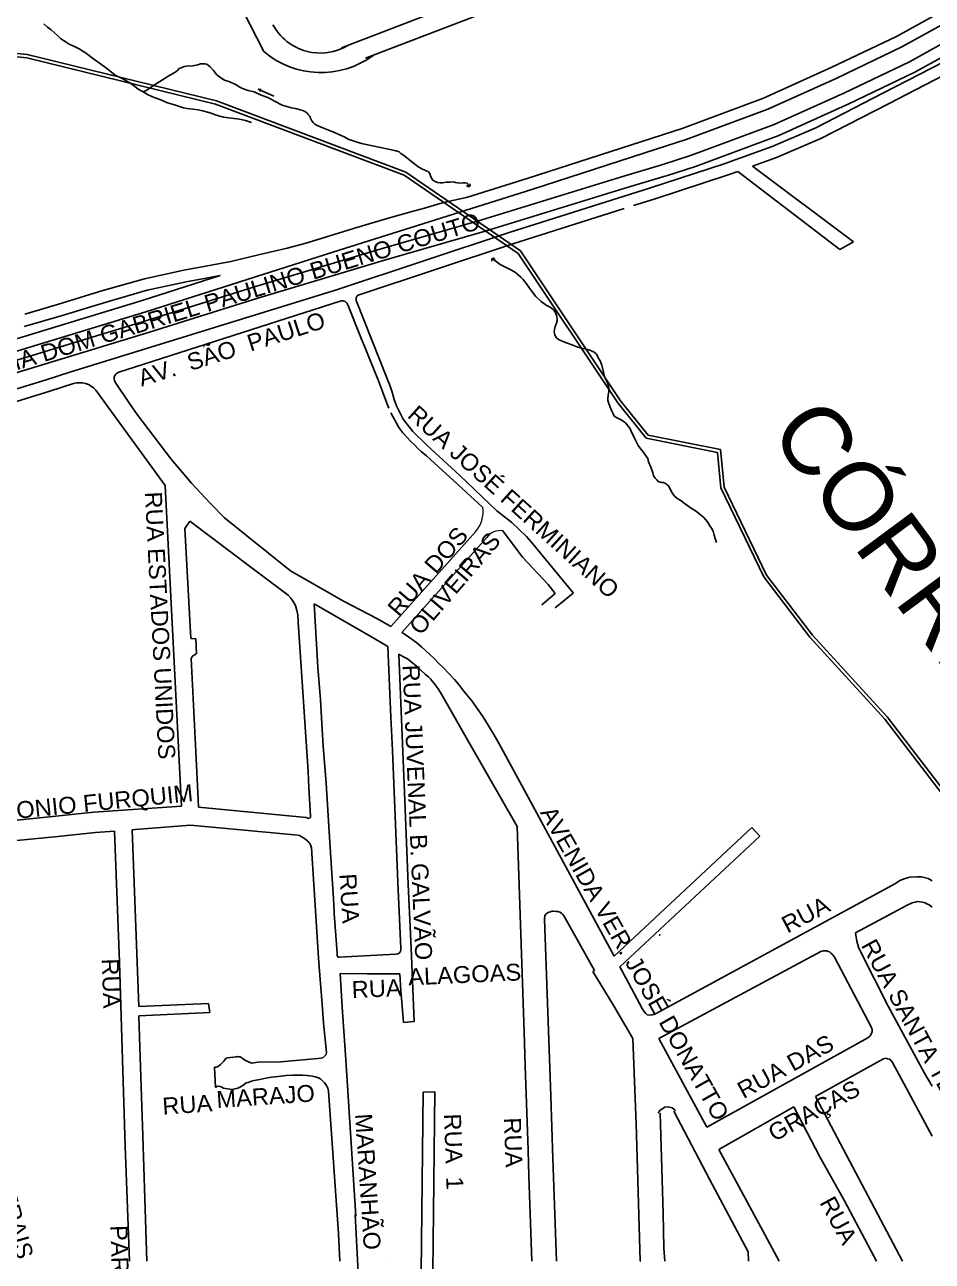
# Model space of a CAD drawing. Header units: millimetres. Extents: x 583 to 26013, y 350 to 21391.
# Drawn here: x 15056 to 15591, y 17884 to 18614 of the extents above; entities that cross this region are included whole.
import ezdxf

# ---------------------------------------------------------------- set-up
doc = ezdxf.new("R2010")
doc.units = ezdxf.units.MM
for name, color, linetype in [('105-QUADRAS_ESTRADAS', 80, 'Continuous'), ('110-CERCA_DE_ARAME', 10, 'Continuous'), ('145-', 130, 'Continuous'), ('don gabriel', 150, 'Continuous'), ('RIOS', 140, 'Continuous')]:
    doc.layers.add(name, color=color, linetype=linetype)
doc.styles.add('EU', font='arial.ttf', dxfattribs={"height": 10})

msp = doc.modelspace()

# ---------------------------------------------------------------- linework, layer by layer
at = {"color": 0, "linetype": 'Continuous'}
for p, q in [((15544.60022, 18485.96388), (15536.57023, 18481.39567)), ((15115.41551, 18410.40241), (15241.82039, 18450.98348)), ((15241.82039, 18450.98348), (15242.28874, 18451.10501)), ((15242.28874, 18451.10501), (15243.30725, 18451.14432)), ((15243.30725, 18451.14432), (15244.81368, 18450.61539)), ((15244.81368, 18450.61539), (15245.7774, 18449.70195)), ((15245.7774, 18449.70195), (15246.22583, 18448.70517)), ((15246.22583, 18448.70517), (15253.53085, 18430.35906)), ((15251.28233, 18451.31344), (15269.63416, 18404.61526)), ((15253.53085, 18430.35906), (15254.39009, 18428.38125)), ((15254.39009, 18428.38125), (15255.61398, 18425.6262)), ((15255.61398, 18425.6262), (15264.36593, 18403.84896)), ((15403.41822, 18064.141), (15484.63491, 18140.03902)), ((15484.63491, 18140.03902), (15489.41436, 18134.92464)), ((15406.85748, 18057.7742), (15489.41436, 18134.92464)), ((15290.67884, 17983.90372), (15289.61348, 17877.6609)), ((15297.67834, 17983.98698), (15290.67884, 17983.90372)), ((15296.45314, 17877.73433), (15297.67834, 17983.98698))]:
    msp.add_line(p, q, dxfattribs=at)
at = {"lineweight": 25, "flags": 128}
for points in [[(15256.78657, 18594.30868), (15609.88848, 18729.60352)], [(15134.68756, 18724.43656), (15163.71686, 18663.16115), (15196.76336, 18598.26194)], [(15242.62379, 18600.46397), (15553.85313, 18720.37927)]]:
    msp.add_lwpolyline(points, dxfattribs=at)
at = {"color": 0, "linetype": 'Continuous', "lineweight": 25}
for points in [[(15239.68067, 18457.64844), (15341.54713, 18491.52946), (15424.84958, 18517.83302), (15468.43075, 18532.07527), (15496.62232, 18542.16408), (15522.44859, 18553.33757), (15562.07448, 18573.72926), (15605.3397, 18596.02656), (15678.00981, 18638.42054)], [(15485.08479, 18530.60045), (15499.19405, 18535.64968), (15525.4432, 18547.00612), (15565.27749, 18567.50506), (15608.64634, 18589.85576), (15647.12072, 18611.27436)]]:
    msp.add_lwpolyline(points, dxfattribs=at)
at = {"color": 0, "linetype": 'Continuous'}
for points in [[(15414.86812, 18507.3406), (15426.99072, 18511.16843), (15470.69769, 18525.45179), (15476.47452, 18527.51912)], [(15252.9749, 18454.66296), (15343.62925, 18484.84624), (15409.2914, 18505.57969)], [(14926.78822, 18361.43861), (14992.2758, 18381.4338), (15011.58249, 18388.20268), (15040.58773, 18395.90874), (15068.31754, 18404.48293), (15082.26506, 18408.91311)], [(14960.80754, 18363.30465), (14994.56369, 18374.81818), (15013.64226, 18381.50708), (15042.52113, 18389.17957), (15070.41103, 18397.80326), (15084.38416, 18402.24157)], [(14991.43607, 18135.5781), (15010.55943, 18140.15335), (15041.5844, 18143.52302), (15074.01642, 18146.80754), (15096.32477, 18149.16809), (15148.13164, 18152.63791)], [(14993.16306, 18123.65262), (15012.61161, 18128.30566), (15042.83683, 18131.58847), (15075.25234, 18134.87133), (15097.38965, 18137.21378), (15108.64946, 18138.02891)], [(15119.00793, 18138.77879), (15120.71551, 18138.90241)]]:
    msp.add_lwpolyline(points, dxfattribs=at)
at = {"color": 0, "elevation": -814.94843}
for points in [[(15055.63894, 18443.29747), (15075.05006, 18448.93994), (15101.77044, 18457.11468), (15126.21333, 18464.16766), (15149.54338, 18469.19649), (15161.37359, 18471.36456), (15177.27181, 18474.32449), (15193.54879, 18478.16744), (15210.5125, 18482.17251), (15220.89238, 18485.01703), (15240.79852, 18491.04865), (15249.7219, 18493.75245), (15258.92042, 18496.53963), (15272.31285, 18500.49643), (15285.56815, 18504.22783), (15291.47501, 18505.89063), (15300.83738, 18508.52616), (15304.60454, 18509.58663), (15304.60454, 18509.58663), (15316.39742, 18512.08939), (15316.39742, 18512.08939)], [(15055.29575, 18435.95725), (15077.04402, 18442.2297), (15103.76483, 18450.40457), (15127.92317, 18457.37545), (15150.91213, 18462.33075), (15162.64514, 18464.48101), (15170.87182, 18466.01265), (15170.87182, 18466.01265)]]:
    msp.add_lwpolyline(points, dxfattribs=at)
at = {"lineweight": 25}
for centre, radius, start, end in [((15230.13943, 18629.20044), 31.80017, 208.2592059, 301.21136064), ((15230.40517, 18637.87418), 51.97019, 229.65948225, 306.29672389)]:
    msp.add_arc(centre, radius, start, end, dxfattribs=at)
at = {"color": 0, "linetype": 'Continuous'}
for centre, radius, start, end in [((15253.69207, 18452.19816), 2.56702, 106.22320718, 200.16022886), ((15087.8991, 18389.88732), 12.84454, 41.52406344, 105.88172813)]:
    msp.add_arc(centre, radius, start, end, dxfattribs=at)
at = {"color": 0, "linetype": 'Continuous', "lineweight": 20}
for centre, radius, start, end in [((15307.91191, 18326.65909), 18.20167, 318.99104259, 7.85427352), ((15335.93706, 18306.32561), 9.0906, 78.47370495, 146.63568264)]:
    msp.add_arc(centre, radius, start, end, dxfattribs=at)
at = {"color": 0, "linetype": 'Continuous'}
msp.add_point((15430.25561, 18076.60776), dxfattribs=at)
at = {"layer": '105-QUADRAS_ESTRADAS', "color": 0, "linetype": 'Continuous'}
for p, q in [((15536.57023, 18481.39567), (15476.47452, 18527.51912)), ((15082.26506, 18408.91311), (15239.68067, 18457.64844)), ((15110.11551, 18408.40241), (15109.61551, 18408.00241)), ((15110.71551, 18408.80241), (15110.11551, 18408.40241)), ((15111.81551, 18409.20241), (15110.71551, 18408.80241)), ((15115.41551, 18410.40241), (15111.81551, 18409.20241)), ((15108.41551, 18406.10241), (15108.31551, 18405.40241)), ((15108.31551, 18404.80241), (15108.31551, 18405.40241)), ((15108.51551, 18404.00241), (15108.31551, 18404.80241)), ((15108.61551, 18406.70241), (15108.41551, 18406.10241)), ((15108.91551, 18403.00241), (15108.51551, 18404.00241)), ((15108.91551, 18407.20241), (15108.61551, 18406.70241)), ((15109.21551, 18407.60241), (15108.91551, 18407.20241)), ((15117.01551, 18391.10241), (15108.91551, 18403.00241)), ((15109.61551, 18408.00241), (15109.21551, 18407.60241)), ((15264.36593, 18403.84896), (15269.90841, 18389.0457)), ((15269.63416, 18404.61526), (15271.19155, 18400.67751)), ((15107.91551, 18384.00241), (15097.51551, 18398.40241)), ((15271.19155, 18400.67751), (15272.41191, 18397.26408)), ((15272.41191, 18397.26408), (15273.72711, 18392.87424)), ((15121.91551, 18384.00241), (15117.01551, 18391.10241)), ((15269.90841, 18389.0457), (15270.46848, 18387.66101)), ((15273.72711, 18392.87424), (15275.00377, 18389.07174)), ((15275.00377, 18389.07174), (15278.98685, 18381.26521)), ((15107.91551, 18384.00241), (15107.91551, 18384.00241)), ((15138.41551, 18342.10241), (15107.91551, 18383.90241)), ((15121.91551, 18384.00241), (15121.91551, 18384.00241)), ((15142.01551, 18357.60241), (15121.91551, 18383.90241)), ((15271.66527, 18385.03732), (15276.17935, 18376.76213)), ((15278.98685, 18381.26521), (15284.63604, 18374.03864)), ((15276.17935, 18376.76213), (15276.93844, 18375.57266)), ((15276.93844, 18375.57266), (15278.67158, 18373.12193)), ((15278.67158, 18373.12193), (15283.54572, 18368.11882)), ((15284.63604, 18374.03864), (15292.82945, 18365.95358)), ((15283.54572, 18368.11882), (15285.56818, 18366.11149)), ((15285.56818, 18366.11149), (15287.52351, 18363.99207)), ((15292.82945, 18365.95358), (15312.47094, 18347.86358)), ((15154.01551, 18343.40241), (15142.01551, 18357.60241)), ((15287.52351, 18363.99207), (15289.55039, 18362.06062)), ((15289.55039, 18362.06062), (15292.70697, 18359.65368)), ((15292.70697, 18359.65368), (15308.81335, 18344.8536)), ((15165.11551, 18331.70241), (15154.01551, 18343.40241)), ((15308.81335, 18344.8536), (15325.94283, 18329.14642)), ((15312.47094, 18347.86358), (15334.13412, 18327.06256)), ((15148.13164, 18152.63791), (15138.41551, 18342.10241)), ((15173.51551, 18322.90241), (15165.11551, 18331.70241)), ((15153.11551, 18320.90241), (15150.01551, 18316.60241)), ((15334.13412, 18327.06256), (15343.04685, 18320.25333)), ((15343.04685, 18320.25333), (15351.67301, 18311.95351)), ((15351.67301, 18311.95351), (15354.38365, 18308.69383)), ((15354.38365, 18308.69383), (15379.26898, 18278.71803)), ((15211.11551, 18277.20241), (15189.81551, 18293.20241)), ((15243.81551, 18273.70241), (15212.41551, 18291.70241)), ((15212.71551, 18275.50241), (15211.11551, 18277.20241)), ((15379.29305, 18278.56378), (15368.57892, 18269.85251)), ((15379.26898, 18278.71803), (15379.29305, 18278.56378)), ((15214.01551, 18273.60241), (15212.71551, 18275.50241)), ((15215.41551, 18271.20241), (15214.01551, 18273.60241)), ((15216.11551, 18268.30241), (15215.41551, 18271.20241)), ((15228.61551, 18234.80241), (15226.41551, 18272.20241)), ((15259.81551, 18252.90241), (15226.41551, 18272.20241)), ((15368.57892, 18269.85251), (15368.58033, 18269.86146)), ((15216.81551, 18265.60241), (15216.11551, 18268.30241)), ((15217.01551, 18261.30241), (15216.81551, 18265.60241)), ((15222.81551, 18173.10241), (15217.01551, 18261.30241)), ((15156.61551, 18251.60241), (15153.71551, 18251.70241)), ((15157.01551, 18242.60241), (15156.61551, 18251.60241)), ((15269.81551, 18247.00241), (15259.81551, 18252.90241)), ((15154.31551, 18240.70241), (15153.91551, 18239.80241)), ((15155.01551, 18241.60241), (15154.31551, 18240.70241)), ((15155.71551, 18241.90241), (15155.01551, 18241.60241)), ((15156.11551, 18242.40241), (15155.71551, 18241.90241)), ((15157.01551, 18242.60241), (15156.11551, 18242.40241)), ((15271.61551, 18205.20241), (15269.81551, 18247.00241)), ((15230.11551, 18215.50241), (15228.61551, 18234.80241)), ((15272.71551, 18185.60241), (15271.61551, 18205.20241)), ((15231.71551, 18188.10241), (15231.01551, 18201.50241)), ((15346.31551, 18140.60241), (15317.61551, 18190.40241)), ((15275.81551, 18107.90241), (15272.71551, 18185.60241)), ((15157.81551, 18160.80241), (15156.81551, 18180.90241)), ((15223.31551, 18163.70241), (15222.81551, 18173.10241)), ((15158.21551, 18152.10241), (15157.81551, 18160.80241)), ((15224.31551, 18146.70241), (15223.31551, 18163.70241)), ((15235.41551, 18134.40241), (15233.41551, 18166.20241)), ((15091.21551, 18149.80241), (15091.21551, 18149.80241)), ((15221.71551, 18146.00241), (15158.21551, 18152.10241)), ((15222.81551, 18145.70241), (15221.71551, 18146.00241)), ((15223.41551, 18145.50241), (15222.81551, 18145.70241)), ((15223.81551, 18145.80241), (15223.41551, 18145.50241)), ((15224.11551, 18145.90241), (15223.81551, 18145.80241)), ((15224.31551, 18146.20241), (15224.11551, 18145.90241)), ((15224.31551, 18146.70241), (15224.31551, 18146.20241)), ((15281.81551, 18106.40241), (15280.21551, 18151.10241)), ((15091.21551, 18139.20241), (15091.21551, 18139.20241)), ((15111.61551, 18060.50241), (15108.64946, 18138.02891)), ((15122.91551, 18034.30241), (15119.00793, 18138.77879)), ((15153.51551, 18141.50241), (15120.71551, 18138.90241)), ((15350.41551, 18019.30241), (15346.31551, 18140.60241)), ((15238.11551, 18094.80241), (15235.41551, 18134.40241)), ((15572.11551, 18108.80241), (15569.41551, 18107.00241)), ((15575.11551, 18110.00241), (15572.11551, 18108.80241)), ((15577.91551, 18110.80241), (15575.11551, 18110.00241)), ((15582.31551, 18111.00241), (15577.91551, 18110.80241)), ((15584.91551, 18110.90241), (15582.31551, 18111.00241)), ((15587.11551, 18110.40241), (15584.91551, 18110.90241)), ((15588.81551, 18109.90241), (15587.11551, 18110.40241)), ((15591.11551, 18108.70241), (15588.81551, 18109.90241)), ((15277.61551, 18068.70241), (15275.81551, 18107.90241)), ((15283.61551, 18068.80241), (15281.81551, 18106.40241)), ((15569.41551, 18107.00241), (15427.81551, 18030.00241)), ((15238.31551, 18089.30241), (15238.11551, 18094.80241)), ((15576.31551, 18094.30241), (15545.81551, 18077.90241)), ((15579.31551, 18095.60241), (15576.31551, 18094.30241)), ((15581.01551, 18096.00241), (15579.31551, 18095.60241)), ((15582.41551, 18096.30241), (15581.01551, 18096.00241)), ((15583.91551, 18096.20241), (15582.41551, 18096.30241)), ((15585.41551, 18096.00241), (15583.91551, 18096.20241)), ((15586.91551, 18095.60241), (15585.41551, 18096.00241)), ((15587.91551, 18095.00241), (15586.91551, 18095.60241)), ((15589.31551, 18094.40241), (15587.91551, 18095.00241)), ((15591.11551, 18093.00241), (15589.31551, 18094.40241)), ((15239.91551, 18065.90241), (15238.31551, 18089.30241)), ((15362.51551, 18088.20241), (15362.41551, 18086.00241)), ((15363.31551, 18089.10241), (15362.51551, 18088.20241)), ((15363.91551, 18089.60241), (15363.31551, 18089.10241)), ((15364.91551, 18090.10241), (15363.91551, 18089.60241)), ((15365.91551, 18090.30241), (15364.91551, 18090.10241)), ((15366.71551, 18090.60241), (15365.91551, 18090.30241)), ((15367.71551, 18090.60241), (15366.71551, 18090.60241)), ((15369.21551, 18090.50241), (15367.71551, 18090.60241)), ((15370.41551, 18090.40241), (15369.21551, 18090.50241)), ((15371.31551, 18090.10241), (15370.41551, 18090.40241)), ((15372.41551, 18089.50241), (15371.31551, 18090.10241)), ((15373.21551, 18088.80241), (15372.41551, 18089.50241)), ((15373.81551, 18088.00241), (15373.21551, 18088.80241)), ((15374.31551, 18087.00241), (15373.81551, 18088.00241)), ((15391.91551, 18055.70241), (15374.31551, 18087.00241)), ((15366.01551, 17981.60241), (15362.41551, 18086.00241)), ((15546.61551, 18073.00241), (15545.81551, 18077.90241)), ((15547.71551, 18069.50241), (15546.61551, 18073.00241)), ((15239.91551, 18064.80241), (15239.91551, 18065.90241)), ((15274.71551, 18065.30241), (15241.21551, 18063.50241)), ((15276.01551, 18065.40241), (15274.71551, 18065.30241)), ((15276.91551, 18066.20241), (15276.01551, 18065.40241)), ((15277.31551, 18067.00241), (15276.91551, 18066.20241)), ((15277.61551, 18067.80241), (15277.31551, 18067.00241)), ((15277.61551, 18068.70241), (15277.61551, 18067.80241)), ((15285.51551, 18025.50241), (15283.61551, 18068.80241)), ((15525.41551, 18066.90241), (15429.91551, 18015.40241)), ((15526.81551, 18067.20241), (15525.41551, 18066.90241)), ((15527.91551, 18067.30241), (15526.81551, 18067.20241)), ((15528.91551, 18067.20241), (15527.91551, 18067.30241)), ((15529.71551, 18066.90241), (15528.91551, 18067.20241)), ((15530.51551, 18066.60241), (15529.71551, 18066.90241)), ((15531.31551, 18065.90241), (15530.51551, 18066.60241)), ((15532.21551, 18065.10241), (15531.31551, 18065.90241)), ((15533.41551, 18063.60241), (15532.21551, 18065.10241)), ((15549.11551, 18066.50241), (15547.71551, 18069.50241)), ((15565.21551, 18034.50241), (15549.11551, 18066.50241)), ((15114.91551, 17952.00241), (15111.61551, 18060.50241)), ((15229.31551, 18057.80241), (15229.01551, 18063.10241)), ((15231.21551, 18035.70241), (15229.31551, 18057.80241)), ((15240.11551, 18063.80241), (15239.91551, 18064.80241)), ((15240.21551, 18063.90241), (15240.11551, 18063.80241)), ((15240.31551, 18063.60241), (15240.21551, 18063.90241)), ((15241.21551, 18063.50241), (15240.31551, 18063.60241)), ((15555.21551, 18022.40241), (15533.41551, 18063.60241)), ((15242.31551, 18044.00241), (15241.71551, 18053.90241)), ((15257.71551, 18053.70241), (15241.71551, 18053.90241)), ((15265.21551, 18053.60241), (15257.71551, 18053.70241)), ((15277.01551, 18053.60241), (15265.21551, 18053.60241)), ((15277.51551, 18043.70241), (15277.01551, 18053.60241)), ((15391.91551, 18055.70241), (15390.91551, 18055.00241)), ((15402.81551, 18035.30241), (15390.91551, 18055.00241)), ((15420.01551, 18033.20241), (15410.51551, 18051.00241)), ((15243.01551, 18034.20241), (15242.31551, 18044.00241)), ((15278.31551, 18034.50241), (15277.51551, 18043.70241)), ((15164.11551, 18036.10241), (15122.91551, 18034.30241)), ((15164.91551, 18030.90241), (15164.11551, 18036.10241)), ((15164.91551, 18030.90241), (15122.91551, 18028.90241)), ((15123.61551, 18010.30241), (15122.91551, 18028.90241)), ((15231.91551, 18024.60241), (15231.21551, 18035.70241)), ((15279.21551, 18025.00241), (15278.31551, 18034.50241)), ((15414.41551, 18015.50241), (15402.81551, 18035.30241)), ((15421.01551, 18031.60241), (15420.01551, 18033.20241)), ((15422.11551, 18030.20241), (15421.01551, 18031.60241)), ((15422.91551, 18029.50241), (15422.11551, 18030.20241)), ((15424.21551, 18029.30241), (15422.91551, 18029.50241)), ((15425.81551, 18029.40241), (15424.21551, 18029.30241)), ((15427.81551, 18030.00241), (15425.81551, 18029.40241)), ((15581.61551, 18004.10241), (15565.21551, 18034.50241)), ((15233.71551, 18007.20241), (15231.91551, 18024.60241)), ((15555.61551, 18020.80241), (15555.21551, 18022.40241)), ((15350.91551, 17999.30241), (15350.41551, 18019.30241)), ((15416.41551, 17965.20241), (15414.41551, 18015.50241)), ((15458.21551, 17963.20241), (15429.91551, 18015.40241)), ((15553.11551, 18015.80241), (15458.21551, 17963.20241)), ((15554.31551, 18016.80241), (15553.11551, 18015.80241)), ((15555.01551, 18017.70241), (15554.31551, 18016.80241)), ((15555.31551, 18018.70241), (15555.01551, 18017.70241)), ((15555.61551, 18019.60241), (15555.31551, 18018.70241)), ((15555.61551, 18020.80241), (15555.61551, 18019.60241)), ((15125.31551, 17958.10241), (15123.61551, 18010.30241)), ((15233.71551, 18007.20241), (15233.41551, 18006.00241)), ((15170.91551, 17999.90241), (15170.01551, 17999.10241)), ((15173.11551, 18002.20241), (15170.91551, 17999.90241)), ((15173.81551, 18003.10241), (15173.11551, 18002.20241)), ((15174.21551, 18003.60241), (15173.81551, 18003.10241)), ((15174.41551, 18003.90241), (15174.21551, 18003.60241)), ((15175.21551, 18004.10241), (15174.41551, 18003.90241)), ((15180.61551, 18004.70241), (15175.21551, 18004.10241)), ((15181.21551, 18004.80241), (15180.61551, 18004.70241)), ((15182.01551, 18004.60241), (15181.21551, 18004.80241)), ((15182.81551, 18004.60241), (15182.01551, 18004.60241)), ((15183.91551, 18003.80241), (15182.81551, 18004.60241)), ((15185.41551, 18002.70241), (15183.91551, 18003.80241)), ((15189.41551, 18000.90241), (15185.41551, 18002.70241)), ((15193.31551, 18001.60241), (15189.41551, 18000.90241)), ((15206.71551, 18001.80241), (15193.31551, 18001.60241)), ((15228.51551, 18003.60241), (15206.71551, 18001.80241)), ((15230.41551, 18003.80241), (15228.51551, 18003.60241)), ((15231.51551, 18004.10241), (15230.41551, 18003.80241)), ((15232.11551, 18004.60241), (15231.51551, 18004.10241)), ((15232.91551, 18005.50241), (15232.11551, 18004.60241)), ((15233.41551, 18006.00241), (15232.91551, 18005.50241)), ((15251.01551, 17910.50241), (15245.11551, 18002.90241)), ((15352.61551, 17949.60241), (15350.91551, 17999.30241)), ((15562.41551, 18003.50241), (15554.51551, 17999.20241)), ((15563.81551, 18003.80241), (15562.41551, 18003.50241)), ((15564.81551, 18003.50241), (15563.81551, 18003.80241)), ((15565.91551, 18003.30241), (15564.81551, 18003.50241)), ((15566.71551, 18002.70241), (15565.91551, 18003.30241)), ((15567.71551, 18001.30241), (15566.71551, 18002.70241)), ((15571.71551, 17994.00241), (15567.71551, 18001.30241)), ((15586.61551, 17995.00241), (15581.61551, 18004.10241)), ((15168.61551, 17998.60241), (15167.61551, 17998.60241)), ((15168.11551, 17986.60241), (15167.61551, 17998.60241)), ((15169.31551, 17998.80241), (15168.61551, 17998.60241)), ((15170.01551, 17999.10241), (15169.31551, 17998.80241)), ((15554.51551, 17999.20241), (15522.21551, 17981.30241)), ((15591.11551, 17957.90241), (15571.71551, 17994.00241)), ((15591.11551, 17987.30241), (15586.61551, 17995.00241)), ((15169.01551, 17987.10241), (15168.11551, 17986.60241)), ((15169.91551, 17987.30241), (15169.01551, 17987.10241)), ((15171.01551, 17987.20241), (15169.91551, 17987.30241)), ((15171.91551, 17986.80241), (15171.01551, 17987.20241)), ((15172.91551, 17986.20241), (15171.91551, 17986.80241)), ((15174.01551, 17986.00241), (15172.91551, 17986.20241)), ((15175.31551, 17985.70241), (15174.01551, 17986.00241)), ((15176.61551, 17985.50241), (15175.31551, 17985.70241)), ((15177.91551, 17985.30241), (15176.61551, 17985.50241)), ((15178.61551, 17985.40241), (15177.91551, 17985.30241)), ((15178.91551, 17985.60241), (15178.61551, 17985.40241)), ((15181.41551, 17986.20241), (15178.91551, 17985.60241)), ((15182.61551, 17986.80241), (15181.41551, 17986.20241)), ((15184.41551, 17987.80241), (15182.61551, 17986.80241)), ((15185.21551, 17988.30241), (15184.41551, 17987.80241)), ((15186.31551, 17989.40241), (15185.21551, 17988.30241)), ((15187.51551, 17989.60241), (15186.31551, 17989.40241)), ((15189.41551, 17990.30241), (15187.51551, 17989.60241)), ((15191.01551, 17990.70241), (15189.41551, 17990.30241)), ((15194.41551, 17991.30241), (15191.01551, 17990.70241)), ((15367.21551, 17944.60241), (15366.01551, 17981.60241)), ((15573.61551, 17884.00241), (15522.21551, 17981.30241)), ((15430.31551, 17973.00241), (15429.51551, 17971.50241)), ((15431.81551, 17974.00241), (15430.31551, 17973.00241)), ((15432.31551, 17912.40241), (15430.51551, 17971.50241)), ((15433.41551, 17974.90241), (15431.81551, 17974.00241)), ((15434.81551, 17975.10241), (15433.41551, 17974.90241)), ((15436.01551, 17974.90241), (15434.81551, 17975.10241)), ((15437.61551, 17974.60241), (15436.01551, 17974.90241)), ((15438.71551, 17973.80241), (15437.61551, 17974.60241)), ((15459.81551, 17932.40241), (15438.61551, 17972.60241)), ((15439.61551, 17972.90241), (15438.71551, 17973.80241)), ((15509.51551, 17975.20241), (15465.21551, 17950.00241)), ((15524.91551, 17945.70241), (15509.51551, 17975.20241)), ((15127.71551, 17884.00241), (15125.31551, 17958.10241)), ((15117.41551, 17884.00241), (15114.91551, 17952.00241)), ((15353.11551, 17934.40241), (15352.61551, 17949.60241)), ((15492.61551, 17899.40241), (15465.21551, 17950.00241)), ((15369.41551, 17884.00241), (15367.21551, 17944.60241)), ((15418.81551, 17884.00241), (15417.11551, 17945.30241)), ((15354.81551, 17884.00241), (15353.11551, 17934.40241)), ((15482.61551, 17889.50241), (15459.81551, 17932.40241)), ((15558.21551, 17884.00241), (15539.41551, 17919.60241)), ((15432.81551, 17891.60241), (15432.31551, 17912.40241)), ((15252.46097, 17877.26206), (15250.70495, 17911.52429)), ((15500.91551, 17884.00241), (15492.61551, 17899.40241)), ((15433.31551, 17884.00241), (15432.81551, 17891.60241)), ((15117.41551, 17884.00241), (15117.41551, 17884.00241)), ((15127.71551, 17884.00241), (15127.71551, 17884.00241)), ((15241.61551, 17884.00241), (15241.61551, 17884.00241)), ((15252.11551, 17884.00241), (15252.11551, 17884.00241)), ((15269.11551, 17884.00241), (15269.11551, 17884.00241)), ((15354.81551, 17884.00241), (15354.91551, 17884.00241)), ((15369.41551, 17884.00241), (15369.41551, 17884.00241)), ((15418.81551, 17884.00241), (15418.91551, 17884.00241)), ((15433.31551, 17884.00241), (15433.31551, 17884.00241)), ((15482.81551, 17884.00241), (15482.61551, 17889.50241)), ((15482.81551, 17884.00241), (15482.81551, 17884.00241)), ((15500.91551, 17884.00241), (15500.91551, 17884.00241)), ((15558.21551, 17884.00241), (15558.21551, 17884.00241)), ((15573.61551, 17884.00241), (15573.61551, 17884.00241))]:
    msp.add_line(p, q, dxfattribs=at)
at = {"layer": '110-CERCA_DE_ARAME', "color": 0, "linetype": 'Continuous'}
for p, q in [((15544.60022, 18485.96388), (15485.08479, 18530.60045)), ((15189.81551, 18293.20241), (15153.11551, 18320.90241)), ((15212.41551, 18291.70241), (15173.51551, 18322.90241)), ((15153.71551, 18251.70241), (15150.01551, 18316.60241)), ((15271.69817, 18258.85148), (15321.64702, 18314.71557)), ((15337.75352, 18315.23288), (15349.39698, 18299.77483)), ((15278.19059, 18255.23146), (15328.34467, 18311.32508)), ((15349.39698, 18299.77483), (15364.50572, 18283.50096)), ((15368.62863, 18278.32101), (15360.6798, 18271.56656)), ((15364.50572, 18283.50096), (15368.62863, 18278.32101)), ((15263.71551, 18263.30241), (15243.81551, 18273.70241)), ((15271.69817, 18258.85148), (15263.71551, 18263.30241)), ((15367.04709, 18267.18933), (15367.04709, 18267.18933)), ((15280.21551, 18254.10241), (15278.19059, 18255.23146)), ((15283.41551, 18251.70241), (15280.21551, 18254.10241)), ((15286.91551, 18249.10241), (15283.41551, 18251.70241)), ((15289.91551, 18246.60241), (15286.91551, 18249.10241)), ((15280.21551, 18151.10241), (15276.31551, 18242.50241)), ((15279.11551, 18240.90241), (15276.31551, 18242.50241)), ((15281.51551, 18239.60241), (15279.11551, 18240.90241)), ((15292.41551, 18244.40241), (15289.91551, 18246.60241)), ((15294.61551, 18242.30241), (15292.41551, 18244.40241)), ((15297.21551, 18239.80241), (15294.61551, 18242.30241)), ((15156.81551, 18180.90241), (15153.91551, 18239.80241)), ((15283.61551, 18237.90241), (15281.51551, 18239.60241)), ((15285.61551, 18236.30241), (15283.61551, 18237.90241)), ((15288.21551, 18234.20241), (15285.61551, 18236.30241)), ((15289.81551, 18232.70241), (15288.21551, 18234.20241)), ((15299.81551, 18237.10241), (15297.21551, 18239.80241)), ((15302.91551, 18234.10241), (15299.81551, 18237.10241)), ((15305.61551, 18231.20241), (15302.91551, 18234.10241)), ((15292.11551, 18230.50241), (15289.81551, 18232.70241)), ((15293.81551, 18229.00241), (15292.11551, 18230.50241)), ((15295.01551, 18227.80241), (15293.81551, 18229.00241)), ((15296.31551, 18226.40241), (15295.01551, 18227.80241)), ((15297.61551, 18224.80241), (15296.31551, 18226.40241)), ((15309.21551, 18227.50241), (15305.61551, 18231.20241)), ((15311.51551, 18224.70241), (15309.21551, 18227.50241)), ((15298.51551, 18223.50241), (15297.61551, 18224.80241)), ((15299.51551, 18221.90241), (15298.51551, 18223.50241)), ((15300.91551, 18219.80241), (15299.51551, 18221.90241)), ((15302.51551, 18217.00241), (15300.91551, 18219.80241)), ((15314.61551, 18220.80241), (15311.51551, 18224.70241)), ((15319.41551, 18214.90241), (15314.61551, 18220.80241)), ((15231.01551, 18201.50241), (15230.11551, 18215.50241)), ((15317.61551, 18190.40241), (15302.51551, 18217.00241)), ((15325.91551, 18205.60241), (15319.41551, 18214.90241)), ((15329.11551, 18200.50241), (15325.91551, 18205.60241)), ((15332.51551, 18195.10241), (15329.11551, 18200.50241)), ((15335.61551, 18189.60241), (15332.51551, 18195.10241)), ((15352.71551, 18158.00241), (15335.61551, 18189.60241)), ((15233.41551, 18166.20241), (15231.71551, 18188.10241)), ((15403.41822, 18064.141), (15352.71551, 18158.00241)), ((15214.81551, 18135.80241), (15153.51551, 18141.50241)), ((15216.61551, 18135.60241), (15214.81551, 18135.80241)), ((15217.71551, 18135.30241), (15216.61551, 18135.60241)), ((15218.71551, 18134.80241), (15217.71551, 18135.30241)), ((15219.71551, 18134.20241), (15218.71551, 18134.80241)), ((15220.81551, 18133.60241), (15219.71551, 18134.20241)), ((15221.61551, 18132.90241), (15220.81551, 18133.60241)), ((15222.61551, 18132.10241), (15221.61551, 18132.90241)), ((15223.21551, 18131.30241), (15222.61551, 18132.10241)), ((15223.81551, 18130.60241), (15223.21551, 18131.30241)), ((15224.21551, 18129.80241), (15223.81551, 18130.60241)), ((15224.51551, 18129.20241), (15224.21551, 18129.80241)), ((15224.81551, 18128.10241), (15224.51551, 18129.20241)), ((15229.01551, 18063.10241), (15224.81551, 18128.10241)), ((15410.51551, 18051.00241), (15406.85748, 18057.7742)), ((15245.11551, 18002.90241), (15243.01551, 18034.20241)), ((15285.51551, 18025.50241), (15279.21551, 18025.00241)), ((15197.91551, 17992.00241), (15194.41551, 17991.30241)), ((15201.31551, 17992.70241), (15197.91551, 17992.00241)), ((15205.11551, 17993.10241), (15201.31551, 17992.70241)), ((15209.91551, 17993.60241), (15205.11551, 17993.10241)), ((15213.81551, 17993.90241), (15209.91551, 17993.60241)), ((15216.81551, 17993.80241), (15213.81551, 17993.90241)), ((15219.81551, 17993.80241), (15216.81551, 17993.80241)), ((15222.31551, 17993.60241), (15219.81551, 17993.80241)), ((15225.41551, 17993.30241), (15222.31551, 17993.60241)), ((15227.11551, 17992.90241), (15225.41551, 17993.30241)), ((15228.91551, 17992.20241), (15227.11551, 17992.90241)), ((15230.41551, 17991.40241), (15228.91551, 17992.20241)), ((15231.61551, 17990.30241), (15230.41551, 17991.40241)), ((15232.51551, 17989.40241), (15231.61551, 17990.30241)), ((15233.21551, 17988.40241), (15232.51551, 17989.40241)), ((15233.81551, 17987.40241), (15233.21551, 17988.40241)), ((15234.41551, 17986.20241), (15233.81551, 17987.40241)), ((15234.91551, 17984.40241), (15234.41551, 17986.20241)), ((15240.71551, 17900.40241), (15234.91551, 17984.40241)), ((15417.11551, 17945.30241), (15416.41551, 17965.20241)), ((15539.41551, 17919.60241), (15524.91551, 17945.70241)), ((15241.61551, 17884.00241), (15240.71551, 17900.40241))]:
    msp.add_line(p, q, dxfattribs=at)
at = {"layer": '145-', "color": 0, "linetype": 'Continuous', "lineweight": 25}
for p, q in [((15069.11551, 18612.80241), (15066.91551, 18614.60241)), ((15071.31551, 18611.10241), (15069.11551, 18612.80241)), ((15072.91551, 18609.60241), (15071.31551, 18611.10241)), ((15075.11551, 18607.60241), (15072.91551, 18609.60241)), ((15077.01551, 18605.90241), (15075.11551, 18607.60241)), ((15079.51551, 18604.30241), (15077.01551, 18605.90241)), ((15081.91551, 18602.70241), (15079.51551, 18604.30241)), ((15085.41551, 18601.10241), (15081.91551, 18602.70241)), ((15087.81551, 18600.00241), (15085.41551, 18601.10241)), ((15091.11551, 18597.80241), (15087.81551, 18600.00241)), ((15091.21551, 18597.80241), (15091.21551, 18597.80241)), ((15095.71551, 18594.40241), (15091.21551, 18597.80241)), ((15103.81551, 18588.50241), (15095.71551, 18594.40241)), ((15159.31551, 18591.10241), (15157.71551, 18590.40241)), ((15160.71551, 18591.10241), (15159.31551, 18591.10241)), ((15161.81551, 18591.00241), (15160.71551, 18591.10241)), ((15162.91551, 18590.80241), (15161.81551, 18591.00241)), ((15163.81551, 18590.30241), (15162.91551, 18590.80241)), ((15109.01551, 18584.40241), (15103.81551, 18588.50241)), ((15113.21551, 18582.40241), (15109.01551, 18584.40241)), ((15140.31551, 18583.70241), (15137.81551, 18582.20241)), ((15143.81551, 18585.80241), (15140.31551, 18583.70241)), ((15145.51551, 18587.00241), (15143.81551, 18585.80241)), ((15146.81551, 18588.20241), (15145.51551, 18587.00241)), ((15148.01551, 18588.70241), (15146.81551, 18588.20241)), ((15149.61551, 18589.40241), (15148.01551, 18588.70241)), ((15151.01551, 18589.70241), (15149.61551, 18589.40241)), ((15152.21551, 18589.80241), (15151.01551, 18589.70241)), ((15153.61551, 18589.70241), (15152.21551, 18589.80241)), ((15154.91551, 18589.80241), (15153.61551, 18589.70241)), ((15157.71551, 18590.40241), (15154.91551, 18589.80241)), ((15165.01551, 18589.30241), (15163.81551, 18590.30241)), ((15167.01551, 18587.20241), (15165.01551, 18589.30241)), ((15169.01551, 18584.50241), (15167.01551, 18587.20241)), ((15171.31551, 18582.80241), (15169.01551, 18584.50241)), ((15115.81551, 18580.90241), (15113.21551, 18582.40241)), ((15118.21551, 18579.40241), (15115.81551, 18580.90241)), ((15120.31551, 18577.90241), (15118.21551, 18579.40241)), ((15122.61551, 18576.00241), (15120.31551, 18577.90241)), ((15130.41551, 18577.40241), (15127.71551, 18575.50241)), ((15134.41551, 18580.00241), (15130.41551, 18577.40241)), ((15137.81551, 18582.20241), (15134.41551, 18580.00241)), ((15173.51551, 18581.50241), (15171.31551, 18582.80241)), ((15176.01551, 18580.70241), (15173.51551, 18581.50241)), ((15177.51551, 18580.10241), (15176.01551, 18580.70241)), ((15179.21551, 18579.30241), (15177.51551, 18580.10241)), ((15180.71551, 18578.40241), (15179.21551, 18579.30241)), ((15182.11551, 18577.40241), (15180.71551, 18578.40241)), ((15184.21551, 18576.50241), (15182.11551, 18577.40241)), ((15187.41551, 18575.40241), (15184.21551, 18576.50241)), ((15202.61551, 18571.90241), (15193.31551, 18576.10241)), ((15195.21551, 18575.90241), (15193.31551, 18576.10241)), ((15194.71551, 18574.70241), (15193.31551, 18576.10241)), ((15125.51551, 18574.50241), (15122.61551, 18576.00241)), ((15127.71551, 18575.50241), (15125.51551, 18574.50241)), ((15128.41551, 18572.80241), (15125.51551, 18574.50241)), ((15131.91551, 18571.20241), (15128.41551, 18572.80241)), ((15136.01551, 18569.70241), (15131.91551, 18571.20241)), ((15139.91551, 18568.10241), (15136.01551, 18569.70241)), ((15191.01551, 18574.50241), (15187.41551, 18575.40241)), ((15195.21551, 18572.60241), (15191.01551, 18574.50241)), ((15199.01551, 18571.20241), (15195.21551, 18572.60241)), ((15203.41551, 18568.80241), (15199.01551, 18571.20241)), ((15207.51551, 18566.70241), (15203.41551, 18568.80241)), ((15143.91551, 18566.90241), (15139.91551, 18568.10241)), ((15147.01551, 18565.90241), (15143.91551, 18566.90241)), ((15149.41551, 18565.10241), (15147.01551, 18565.90241)), ((15151.41551, 18564.70241), (15149.41551, 18565.10241)), ((15154.81551, 18564.30241), (15151.41551, 18564.70241)), ((15157.91551, 18563.80241), (15154.81551, 18564.30241)), ((15160.71551, 18563.30241), (15157.91551, 18563.80241)), ((15163.51551, 18562.60241), (15160.71551, 18563.30241)), ((15165.71551, 18561.90241), (15163.51551, 18562.60241)), ((15167.61551, 18561.20241), (15165.71551, 18561.90241)), ((15213.01551, 18565.00241), (15207.51551, 18566.70241)), ((15216.11551, 18564.40241), (15213.01551, 18565.00241)), ((15218.11551, 18563.90241), (15216.11551, 18564.40241)), ((15219.81551, 18563.40241), (15218.11551, 18563.90241)), ((15221.21551, 18562.70241), (15219.81551, 18563.40241)), ((15222.31551, 18561.90241), (15221.21551, 18562.70241)), ((15222.91551, 18561.10241), (15222.31551, 18561.90241)), ((15170.01551, 18560.40241), (15167.61551, 18561.20241)), ((15173.01551, 18559.60241), (15170.01551, 18560.40241)), ((15176.11551, 18559.10241), (15173.01551, 18559.60241)), ((15179.31551, 18558.80241), (15176.11551, 18559.10241)), ((15182.41551, 18558.40241), (15179.31551, 18558.80241)), ((15185.91551, 18557.50241), (15182.41551, 18558.40241)), ((15189.51551, 18556.50241), (15185.91551, 18557.50241)), ((15223.81551, 18560.10241), (15222.91551, 18561.10241)), ((15224.31551, 18558.90241), (15223.81551, 18560.10241)), ((15225.01551, 18557.40241), (15224.31551, 18558.90241)), ((15225.91551, 18556.40241), (15225.01551, 18557.40241)), ((15226.91551, 18555.40241), (15225.91551, 18556.40241)), ((15228.21551, 18554.60241), (15226.91551, 18555.40241)), ((15230.61551, 18553.60241), (15228.21551, 18554.60241)), ((15234.51551, 18552.00241), (15230.61551, 18553.60241))]:
    msp.add_line(p, q, dxfattribs=at)
at = {"layer": '145-', "color": 0, "linetype": 'Continuous'}
for p, q in [((15238.81551, 18550.40241), (15234.51551, 18552.00241)), ((15242.01551, 18548.90241), (15238.81551, 18550.40241)), ((15244.51551, 18547.70241), (15242.01551, 18548.90241)), ((15246.51551, 18546.60241), (15244.51551, 18547.70241)), ((15248.81551, 18545.70241), (15246.51551, 18546.60241)), ((15251.21551, 18544.90241), (15248.81551, 18545.70241)), ((15254.31551, 18544.10241), (15251.21551, 18544.90241)), ((15272.01551, 18540.30241), (15254.31551, 18544.10241)), ((15274.71551, 18539.60241), (15272.01551, 18540.30241)), ((15276.51551, 18539.10241), (15274.71551, 18539.60241)), ((15277.61551, 18538.20241), (15276.51551, 18539.10241)), ((15279.11551, 18537.20241), (15277.61551, 18538.20241)), ((15284.81551, 18532.50241), (15279.11551, 18537.20241)), ((15287.61551, 18530.40241), (15284.81551, 18532.50241)), ((15289.91551, 18529.00241), (15287.61551, 18530.40241)), ((15292.21551, 18528.10241), (15289.91551, 18529.00241)), ((15293.91551, 18527.20241), (15292.21551, 18528.10241)), ((15294.61551, 18526.20241), (15293.91551, 18527.20241)), ((15295.01551, 18525.00241), (15294.61551, 18526.20241)), ((15295.61551, 18523.50241), (15295.01551, 18525.00241)), ((15296.41551, 18522.40241), (15295.61551, 18523.50241)), ((15297.81551, 18521.60241), (15296.41551, 18522.40241)), ((15299.21551, 18521.00241), (15297.81551, 18521.60241)), ((15300.71551, 18520.70241), (15299.21551, 18521.00241)), ((15302.21551, 18520.80241), (15300.71551, 18520.70241)), ((15304.31551, 18521.10241), (15302.21551, 18520.80241)), ((15306.71551, 18521.20241), (15304.31551, 18521.10241)), ((15308.41551, 18521.30241), (15306.71551, 18521.20241)), ((15309.81551, 18521.00241), (15308.41551, 18521.30241)), ((15310.91551, 18520.70241), (15309.81551, 18521.00241)), ((15312.51551, 18520.60241), (15310.91551, 18520.70241)), ((15314.41551, 18520.70241), (15312.51551, 18520.60241)), ((15315.81551, 18520.80241), (15314.41551, 18520.70241)), ((15316.71551, 18520.60241), (15315.81551, 18520.80241)), ((15316.81551, 18518.80241), (15316.41551, 18519.30241)), ((15317.11551, 18520.10241), (15316.71551, 18520.60241)), ((15317.31551, 18518.60241), (15316.81551, 18518.80241)), ((15317.31551, 18519.50241), (15317.11551, 18520.10241)), ((15317.81551, 18518.60241), (15317.31551, 18519.50241)), ((15317.81551, 18518.60241), (15317.31551, 18518.60241)), ((15318.41551, 18519.10241), (15317.81551, 18518.60241)), ((15318.41551, 18519.50241), (15318.21551, 18520.10241)), ((15318.41551, 18519.50241), (15318.41551, 18519.10241)), ((15331.51551, 18476.00241), (15331.21551, 18475.70241)), ((15331.21551, 18475.30241), (15331.21551, 18475.70241)), ((15331.31551, 18474.60241), (15331.21551, 18475.30241)), ((15332.21551, 18476.30241), (15331.51551, 18476.00241)), ((15336.21551, 18472.60241), (15331.51551, 18476.00241)), ((15332.61551, 18476.10241), (15332.21551, 18476.30241)), ((15333.01551, 18475.60241), (15332.61551, 18476.10241)), ((15339.31551, 18470.90241), (15336.21551, 18472.60241)), ((15342.81551, 18469.20241), (15339.31551, 18470.90241)), ((15345.21551, 18467.90241), (15342.81551, 18469.20241)), ((15346.81551, 18466.50241), (15345.21551, 18467.90241)), ((15348.31551, 18465.10241), (15346.81551, 18466.50241)), ((15349.51551, 18463.80241), (15348.31551, 18465.10241)), ((15351.21551, 18462.00241), (15349.51551, 18463.80241)), ((15353.11551, 18459.10241), (15351.21551, 18462.00241)), ((15355.21551, 18456.20241), (15353.11551, 18459.10241)), ((15357.21551, 18453.60241), (15355.21551, 18456.20241)), ((15360.31551, 18450.70241), (15357.21551, 18453.60241)), ((15363.41551, 18448.60241), (15360.31551, 18450.70241)), ((15365.61551, 18447.30241), (15363.41551, 18448.60241)), ((15367.41551, 18445.90241), (15365.61551, 18447.30241)), ((15368.61551, 18444.60241), (15367.41551, 18445.90241)), ((15369.11551, 18443.70241), (15368.61551, 18444.60241)), ((15369.41551, 18437.90241), (15368.61551, 18436.00241)), ((15369.51551, 18442.70241), (15369.11551, 18443.70241)), ((15369.81551, 18439.30241), (15369.41551, 18437.90241)), ((15369.71551, 18441.60241), (15369.51551, 18442.70241)), ((15369.91551, 18440.50241), (15369.71551, 18441.60241)), ((15369.91551, 18440.50241), (15369.81551, 18439.30241)), ((15368.21551, 18434.20241), (15368.11551, 18433.00241)), ((15368.21551, 18431.90241), (15368.11551, 18433.00241)), ((15368.61551, 18436.00241), (15368.21551, 18434.20241)), ((15368.51551, 18430.90241), (15368.21551, 18431.90241)), ((15368.81551, 18430.20241), (15368.51551, 18430.90241)), ((15369.51551, 18429.30241), (15368.81551, 18430.20241)), ((15370.61551, 18428.30241), (15369.51551, 18429.30241)), ((15374.11551, 18426.60241), (15370.61551, 18428.30241)), ((15379.01551, 18425.00241), (15374.11551, 18426.60241)), ((15382.11551, 18423.80241), (15379.01551, 18425.00241)), ((15388.51551, 18422.10241), (15382.11551, 18423.80241)), ((15390.51551, 18421.40241), (15388.51551, 18422.10241)), ((15391.71551, 18420.80241), (15390.51551, 18421.40241)), ((15392.61551, 18420.00241), (15391.71551, 18420.80241)), ((15393.41551, 18419.00241), (15392.61551, 18420.00241)), ((15394.11551, 18417.50241), (15393.41551, 18419.00241)), ((15395.21551, 18415.70241), (15394.11551, 18417.50241)), ((15396.21551, 18413.10241), (15395.21551, 18415.70241)), ((15397.21551, 18408.90241), (15396.21551, 18413.10241)), ((15397.81551, 18406.30241), (15397.21551, 18408.90241)), ((15398.51551, 18404.70241), (15397.81551, 18406.30241)), ((15399.31551, 18403.20241), (15398.51551, 18404.70241)), ((15399.91551, 18401.50241), (15399.31551, 18403.20241)), ((15400.31551, 18399.60241), (15399.91551, 18401.50241)), ((15399.91551, 18395.30241), (15399.71551, 18393.30241)), ((15400.31551, 18397.40241), (15399.91551, 18395.30241)), ((15400.31551, 18397.40241), (15400.31551, 18399.60241)), ((15399.81551, 18392.30241), (15399.71551, 18393.30241)), ((15400.31551, 18390.40241), (15399.81551, 18392.30241)), ((15401.11551, 18388.40241), (15400.31551, 18390.40241)), ((15402.11551, 18386.00241), (15401.11551, 18388.40241)), ((15403.11551, 18384.00241), (15402.11551, 18386.00241)), ((15403.11551, 18384.00241), (15403.11551, 18384.00241)), ((15403.51551, 18383.00241), (15403.11551, 18383.90241)), ((15404.51551, 18382.40241), (15403.51551, 18383.00241)), ((15405.61551, 18381.90241), (15404.51551, 18382.40241)), ((15406.81551, 18381.30241), (15405.61551, 18381.90241)), ((15407.91551, 18380.70241), (15406.81551, 18381.30241)), ((15408.91551, 18379.90241), (15407.91551, 18380.70241)), ((15410.11551, 18379.00241), (15408.91551, 18379.90241)), ((15411.01551, 18378.10241), (15410.11551, 18379.00241)), ((15411.81551, 18377.10241), (15411.01551, 18378.10241)), ((15412.61551, 18375.90241), (15411.81551, 18377.10241)), ((15413.51551, 18374.10241), (15412.61551, 18375.90241)), ((15415.51551, 18370.10241), (15413.51551, 18374.10241)), ((15417.71551, 18365.60241), (15415.51551, 18370.10241)), ((15418.61551, 18364.20241), (15417.71551, 18365.60241)), ((15419.51551, 18363.10241), (15418.61551, 18364.20241)), ((15420.61551, 18362.00241), (15419.51551, 18363.10241)), ((15421.41551, 18360.80241), (15420.61551, 18362.00241)), ((15422.41551, 18359.30241), (15421.41551, 18360.80241)), ((15423.31551, 18358.00241), (15422.41551, 18359.30241)), ((15423.71551, 18356.10241), (15423.31551, 18358.00241)), ((15425.01551, 18352.80241), (15423.71551, 18356.10241)), ((15426.21551, 18349.50241), (15425.01551, 18352.80241)), ((15426.71551, 18347.80241), (15426.21551, 18349.50241)), ((15427.61551, 18346.40241), (15426.71551, 18347.80241)), ((15428.61551, 18345.30241), (15427.61551, 18346.40241)), ((15429.51551, 18344.50241), (15428.61551, 18345.30241)), ((15430.51551, 18344.00241), (15429.51551, 18344.50241)), ((15431.31551, 18343.90241), (15430.51551, 18344.00241)), ((15432.41551, 18343.80241), (15431.31551, 18343.90241)), ((15433.31551, 18343.50241), (15432.41551, 18343.80241)), ((15434.21551, 18343.00241), (15433.31551, 18343.50241)), ((15434.81551, 18342.50241), (15434.21551, 18343.00241)), ((15435.51551, 18341.80241), (15434.81551, 18342.50241)), ((15436.01551, 18340.80241), (15435.51551, 18341.80241)), ((15436.71551, 18339.50241), (15436.01551, 18340.80241)), ((15437.61551, 18337.80241), (15436.71551, 18339.50241)), ((15438.41551, 18336.50241), (15437.61551, 18337.80241)), ((15439.51551, 18335.40241), (15438.41551, 18336.50241)), ((15441.01551, 18334.20241), (15439.51551, 18335.40241)), ((15442.71551, 18333.20241), (15441.01551, 18334.20241)), ((15444.01551, 18332.30241), (15442.71551, 18333.20241)), ((15445.51551, 18331.00241), (15444.01551, 18332.30241)), ((15449.41551, 18328.30241), (15445.51551, 18331.00241)), ((15452.01551, 18326.70241), (15449.41551, 18328.30241)), ((15454.41551, 18324.80241), (15452.01551, 18326.70241)), ((15456.41551, 18323.10241), (15454.41551, 18324.80241)), ((15457.51551, 18321.70241), (15456.41551, 18323.10241)), ((15458.31551, 18320.70241), (15457.51551, 18321.70241)), ((15459.11551, 18319.70241), (15458.31551, 18320.70241)), ((15459.91551, 18318.30241), (15459.11551, 18319.70241)), ((15460.81551, 18316.90241), (15459.91551, 18318.30241)), ((15461.81551, 18315.00241), (15460.81551, 18316.90241)), ((15462.51551, 18312.70241), (15461.81551, 18315.00241)), ((15463.11551, 18310.70241), (15462.51551, 18312.70241)), ((15463.81551, 18308.30241), (15463.11551, 18310.70241))]:
    msp.add_line(p, q, dxfattribs=at)
at = {"layer": 'don gabriel', "color": 0, "lineweight": 25}
for points in [[(15316.39742, 18512.08939), (15352.68418, 18523.49624), (15443.66357, 18552.94254), (15491.48532, 18570.76081), (15531.93314, 18589.01625), (15569.97432, 18607.26451), (15622.43523, 18636.34861), (15680.78555, 18674.15694), (15708.53988, 18694.43324), (15771.64947, 18745.61556), (15805.77544, 18775.51637), (15865.12665, 18829.2882), (15917.07317, 18879.08194)], [(15428.92636, 18540.81519), (15445.96445, 18546.32972), (15494.15017, 18564.28361), (15534.88713, 18582.66955), (15573.18793, 18601.04235), (15626.03975, 18630.34317), (15684.75658, 18668.38898), (15712.8119, 18688.88518), (15776.16227, 18740.26277), (15810.43225, 18770.28975), (15869.89951, 18824.16673), (15921.9171, 18874.02859)], [(15432.21658, 18531.67656), (15449.18568, 18537.07178), (15497.88096, 18555.21554), (15539.02273, 18573.78418), (15577.68699, 18592.33132), (15631.08608, 18621.93555), (15690.31602, 18660.31383), (15718.79274, 18681.1179), (15782.48019, 18732.76886), (15816.95179, 18762.9725), (15876.58151, 18816.99667), (15928.6986, 18866.9539)], [(15434.33757, 18525.00562), (15451.46955, 18530.45264), (15500.54581, 18548.73834), (15541.97672, 18567.43748), (15580.90059, 18586.10916), (15634.69061, 18615.93011), (15694.28704, 18654.54586), (15723.06477, 18675.56983), (15786.993, 18727.41607), (15821.60861, 18757.74589), (15881.35438, 18811.87519), (15933.54252, 18861.90055)]]:
    msp.add_lwpolyline(points, dxfattribs=at)
at = {"layer": 'don gabriel', "color": 0}
for points in [[(14839.96175, 18357.45407), (14898.04617, 18376.37955), (15003.62537, 18406.98799), (15127.04653, 18444.66277), (15237.4116, 18479.92225), (15354.81158, 18516.82728), (15428.92636, 18540.81519)], [(14839.30602, 18339.80398), (14849.5144, 18342.52808), (14884.54987, 18351.87725), (14922.50725, 18364.10982), (14980.61683, 18385.5283), (15039.28828, 18405.31495), (15129.75859, 18432.7674), (15193.24154, 18452.5933), (15267.93493, 18475.02503), (15327.37037, 18492.19359), (15409.19601, 18517.4358), (15434.23449, 18524.97372)], [(14840.98165, 18347.49607), (14847.70961, 18349.29142), (14882.57261, 18358.59456), (14920.22225, 18370.72796), (14978.28746, 18392.13008), (15037.15303, 18411.9822), (15127.69891, 18439.45758), (15191.19142, 18459.28647), (15265.95688, 18481.73984), (15325.36717, 18498.90114), (15407.1553, 18524.13177), (15432.21658, 18531.67656)], [(14837.20183, 18363.91702), (14895.98677, 18383.07075), (15001.62887, 18413.69742), (15124.95946, 18451.34455), (15170.87182, 18466.01265)]]:
    msp.add_lwpolyline(points, dxfattribs=at)
at = {"layer": 'RIOS', "lineweight": 25, "flags": 128}
for points in [[(14502.76641, 18686.86046), (14570.38417, 18684.74893), (14715.5115, 18670.03715), (14797.29058, 18653.27492), (14875.05593, 18657.47521), (14971.56726, 18634.22084), (15015.56903, 18600.72135), (15057.16326, 18596.56515), (15168.76074, 18569.21319), (15280.44428, 18527.1009), (15348.18797, 18480.56281), (15407.17676, 18392.1477), (15423.47392, 18371.79196), (15466.22681, 18363.24794), (15468.44017, 18341.13347), (15493.40836, 18289.15605), (15520.54083, 18253.70243), (15564.65731, 18205.42138), (15612.82677, 18142.64005)], [(14503.02562, 18684.85139), (14570.25194, 18682.75208), (14715.20908, 18668.05756), (14797.14129, 18651.26394), (14874.87176, 18655.46235), (14970.69017, 18632.37493), (15014.80748, 18598.78748), (15056.8241, 18594.58908), (15168.16773, 18567.29934), (15279.51172, 18525.31508), (15346.73803, 18479.13241), (15405.56124, 18390.96549), (15422.36782, 18369.97346), (15464.38409, 18361.57665), (15466.48513, 18340.58442), (15491.69482, 18288.10425), (15519.00556, 18252.4177), (15563.12287, 18204.13573), (15611.44192, 18141.15944)]]:
    msp.add_lwpolyline(points, dxfattribs=at)

# ---------------------------------------------------------------- texts
at = {"color": 0, "linetype": 'Continuous', "lineweight": 30, "style": 'EU'}
for s, rotation, p in [('RODOVIA DOM GABRIEL PAULINO BUENO COUTO', 16.98827546, (15001.60762, 18394.9732)), ('AV.  SÃO  PAULO', 17.80598189, (15124.54368, 18400.357)), ('RUA JOSÉ FERMINIANO', 317.89497273, (15280.89891, 18382.84238)), ('AVENIDA VER. JOSÉ DONATTO ', 299.47777982, (15359.55054, 18148.97795)), ('RUA', 27.7237202, (15505.71153, 18077.38687)), ('RUA SANTA TEREZINHA', 298.51385891, (15548.90831, 18070.58555)), ('RUA DAS', 28.82532264, (15479.76276, 17979.63477)), ('GRAÇAS', 28.82532264, (15497.91594, 17954.32186)), ('RUA                  DO                  CARACOL', 298.42631935, (15524.43477, 17918.68821))]:
    msp.add_text(s, height=10, rotation=rotation, dxfattribs=at).set_placement(p)
at = {"color": 0, "linetype": 'Continuous', "lineweight": 20, "style": 'EU'}
for s, rotation, p in [('RUA ESTADOS UNIDOS', 272.93567345, (15126.49733, 18338.19869)), ('RUA JUVENAL B. GALVÃO', 272.50471407, (15278.55491, 18235.99654)), ('      RUA ANTONIO FURQUIM', 5.76476508, (14966.99885, 18136.72912)), ('    RUA                             MARANHÃO', 273.7553854, (15240.23479, 18128.10241)), ('RUA                                 PARIBA', 271.84186377, (15101.05897, 18062.60654)), ('ALAGOAS', 2.60163898, (15282.11196, 18046.82128)), ('RUA', 2.60163898, (15248.79474, 18039.3208)), ('MARAJO', 3.95299975, (15169.06412, 17974.38834)), ('RUA', 3.95299975, (15137.17744, 17970.49572)), ('RUA  1', 271.98922274, (15303.03443, 17971.00979)), ('RUA                                                    FERNANDO                                                                         NUNES', 271.98922274, (15338.38101, 17968.71308)), ('GERAIS', 285.63431625, (15037.18754, 17935.32039))]:
    msp.add_text(s, height=10, rotation=rotation, dxfattribs=at).set_placement(p)
at = {"color": 0, "linetype": 'Continuous', "lineweight": 30, "insert": (15268.91539, 18270.39031), "char_height": 10, "width": 77.0651553, "attachment_point": 1, "rotation": 49.3766641, "style": 'EU'}
msp.add_mtext('{\\C256;RUA DOS OLIVEIRAS}', dxfattribs=at)
at = {"layer": 'RIOS', "lineweight": 25, "insert": (15526.51303, 18397.3593), "char_height": 40, "width": 716.8509471, "attachment_point": 1, "rotation": 306.50483446, "style": 'EU'}
msp.add_mtext('CÓRREGO DO JACARE', dxfattribs=at)

doc.saveas('drawing.dxf')
